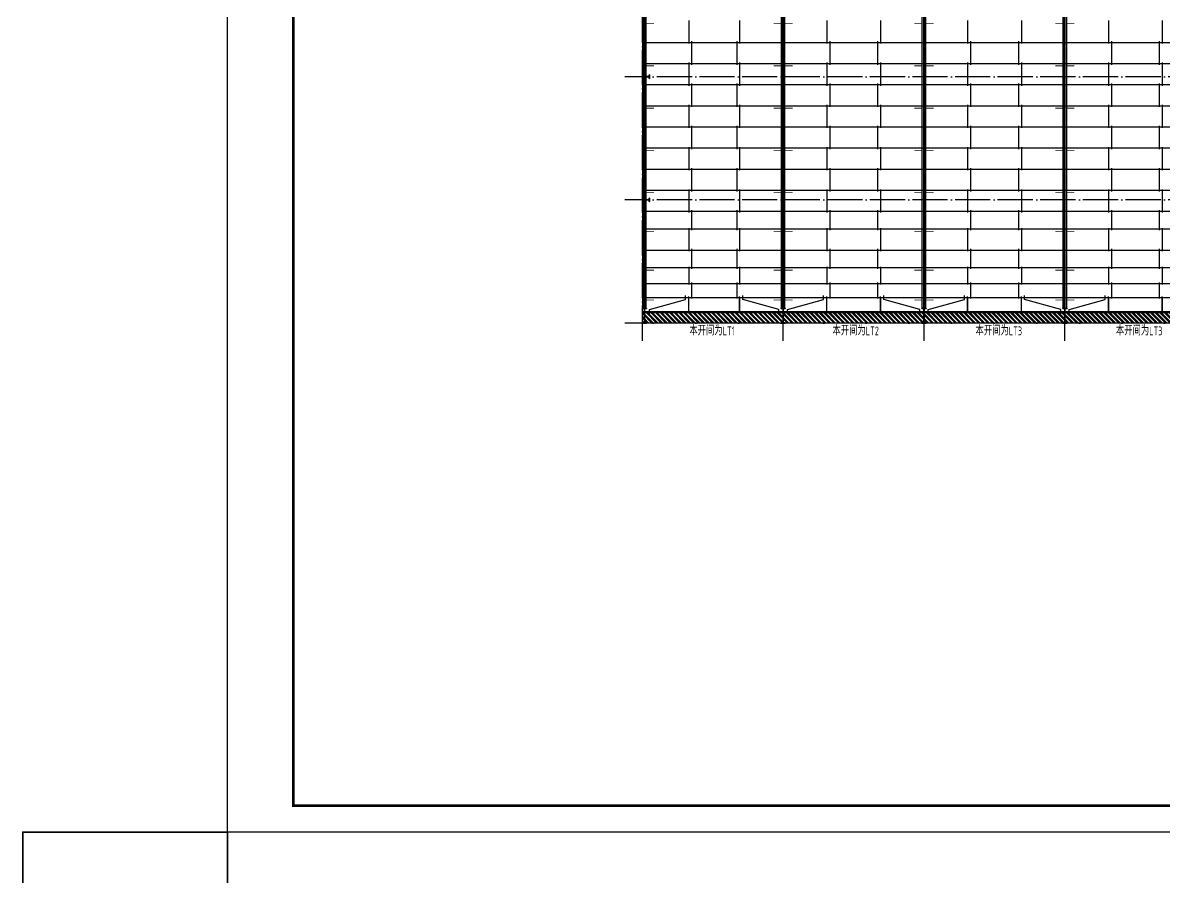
# Model space of a CAD drawing. Extents: x 492302 to 683319, y -252071 to 755100.
# Drawn here: x 492302 to 557127, y 161390 to 209929 of the extents above; entities that cross this region are included whole.
import ezdxf

# ---------------------------------------------------------------- set-up
doc = ezdxf.new("R2010")
doc.units = 0
doc.header["$LTSCALE"] = 1000
doc.header["$MEASUREMENT"] = 0
doc.linetypes.add('DASH', pattern=[0.35, 0.25, -0.1])
doc.linetypes.add('DOTE', pattern=[2.42, 2, -0.2, 0.02, -0.2])
doc.layers.add('10', color=7, linetype='Continuous', lineweight=35)
doc.layers.add('Pkpm_柱子', color=3, linetype='Continuous', lineweight=35)
for name, color, linetype in [('3T_WOOD', 21, 'Continuous'), ('DOTE', 14, 'DOTE'), ('SURFACE', 6, 'Continuous'), ('TEXT', 7, 'Continuous'), ('TK', 4, 'Continuous'), ('屋面隅撑', 7, 'Continuous'), ('檩条拉条', 253, 'Continuous')]:
    doc.layers.add(name, color=color, linetype=linetype)
doc.styles.add('TSSD_Label', font='Tssdeng.shx', dxfattribs={"width": 0.7, "bigfont": 'hztxt.shx'})

# ---------------------------------------------------------------- blocks, each defined once
blk = doc.blocks.new('GeYuanFrame_82507508', base_point=(20.09, 4.53))
at = {"layer": 'TK'}
blk.add_lwpolyline([(20.09, 4.53), (20.09, 598.53), (861.09, 598.53), (861.09, 4.53)], close=True, dxfattribs=at)
at = {"layer": 'TK', "const_width": 1}
blk.add_lwpolyline([(45.09, 588.53), (851.09, 588.53), (851.09, 14.53), (45.09, 14.53)], close=True, dxfattribs=at)
blk = doc.blocks.new('AW3423W423423423')
at = {"layer": 'Pkpm_柱子'}
for points in [[(389717, 206969), (389729, 206969), (389729, 206874), (390105, 206874), (390105, 206969), (390117, 206969), (390117, 206769), (390105, 206769), (390105, 206864), (389729, 206864), (389729, 206769), (389717, 206769)], [(389717, 199969), (389729, 199969), (389729, 199874), (390105, 199874), (390105, 199969), (390117, 199969), (390117, 199769), (390105, 199769), (390105, 199864), (389729, 199864), (389729, 199769), (389717, 199769)], [(389957, 193719), (389957, 193707), (389842, 193707), (389842, 192881), (389957, 192881), (389957, 192869), (389717, 192869), (389717, 192881), (389832, 192881), (389832, 193707), (389717, 193707), (389717, 193719)], [(397837, 193719), (397837, 193707), (397722, 193707), (397722, 192881), (397837, 192881), (397837, 192869), (397597, 192869), (397597, 192881), (397712, 192881), (397712, 193707), (397597, 193707), (397597, 193719)], [(405837, 193719), (405837, 193707), (405722, 193707), (405722, 192881), (405837, 192881), (405837, 192869), (405597, 192869), (405597, 192881), (405712, 192881), (405712, 193707), (405597, 193707), (405597, 193719)], [(413837, 193719), (413837, 193707), (413722, 193707), (413722, 192881), (413837, 192881), (413837, 192869), (413597, 192869), (413597, 192881), (413712, 192881), (413712, 193707), (413597, 193707), (413597, 193719)]]:
    blk.add_hatch(color=256, dxfattribs=at).paths.add_polyline_path(points)
for points in [[(389717, 206969), (389729, 206969), (389729, 206874), (390105, 206874), (390105, 206969), (390117, 206969), (390117, 206769), (390105, 206769), (390105, 206864), (389729, 206864), (389729, 206769), (389717, 206769)], [(389717, 199969), (389729, 199969), (389729, 199874), (390105, 199874), (390105, 199969), (390117, 199969), (390117, 199769), (390105, 199769), (390105, 199864), (389729, 199864), (389729, 199769), (389717, 199769)], [(389957, 193719), (389957, 193707), (389842, 193707), (389842, 192881), (389957, 192881), (389957, 192869), (389717, 192869), (389717, 192881), (389832, 192881), (389832, 193707), (389717, 193707), (389717, 193719)], [(397837, 193719), (397837, 193707), (397722, 193707), (397722, 192881), (397837, 192881), (397837, 192869), (397597, 192869), (397597, 192881), (397712, 192881), (397712, 193707), (397597, 193707), (397597, 193719)], [(405837, 193719), (405837, 193707), (405722, 193707), (405722, 192881), (405837, 192881), (405837, 192869), (405597, 192869), (405597, 192881), (405712, 192881), (405712, 193707), (405597, 193707), (405597, 193719)], [(413837, 193719), (413837, 193707), (413722, 193707), (413722, 192881), (413837, 192881), (413837, 192869), (413597, 192869), (413597, 192881), (413712, 192881), (413712, 193707), (413597, 193707), (413597, 193719)]]:
    blk.add_lwpolyline(points, close=True, dxfattribs=at)

msp = doc.modelspace()

# ---------------------------------------------------------------- hatches: boundary and pattern name
at = {"ltscale": 0.5}
h = msp.add_hatch(dxfattribs=at)
h.set_pattern_fill('金属', color=1, scale=75, angle=-360, style=0)
h.set_pattern_definition([(315, (-1051903.61, 168823.76), (-132.582521, -132.582521), []), (315, (-1051815.22, 168823.76), (-132.582521, -132.582521), [])])
h.paths.add_polyline_path([(527489.4, 193468.9), (599489.4, 193468.9), (599489.4, 192868.9), (527489.4, 192868.9)])

# ---------------------------------------------------------------- linework, layer by layer
at = {"color": 35, "linetype": 'ByBlock', "ltscale": 3}
for p, q in [((527509.4, 193718.9), (527509.4, 234018.9)), ((527589.4, 193718.9), (527589.4, 234018.9)), ((527629.4, 193718.9), (527629.4, 234018.9)), ((527709.4, 193718.9), (527709.4, 234018.9)), ((535389.4, 193718.9), (535389.4, 234018.9)), ((535469.4, 193718.9), (535469.4, 234018.9)), ((535509.4, 193718.9), (535509.4, 234018.9)), ((535589.4, 193718.9), (535589.4, 234018.9)), ((543389.4, 193718.9), (543389.4, 234018.9)), ((543469.4, 193718.9), (543469.4, 234018.9)), ((543509.4, 193718.9), (543509.4, 234018.9)), ((543589.4, 193718.9), (543589.4, 234018.9)), ((551389.4, 193718.9), (551389.4, 234018.9)), ((551469.4, 193718.9), (551469.4, 234018.9)), ((551509.4, 193718.9), (551509.4, 234018.9)), ((551589.4, 193718.9), (551589.4, 234018.9))]:
    msp.add_line(p, q, dxfattribs=at)
at = {"color": 2}
for p, q in [((530122.8, 210066.6), (530122.8, 208753.7)), ((533015, 210066.6), (533015, 208753.7)), ((537963.8, 210066.6), (537963.8, 208753.7)), ((541015, 210066.6), (541015, 208753.7)), ((545963.8, 210066.6), (545963.8, 208753.7)), ((549015, 210066.6), (549015, 208753.7)), ((553963.8, 210066.6), (553963.8, 208753.7)), ((557015, 210066.6), (557015, 208753.7)), ((530290.1, 208877.4), (530290.1, 207550.3)), ((532847.7, 208877.4), (532847.7, 207550.3)), ((538131.1, 208877.4), (538131.1, 207550.3)), ((540847.7, 208877.4), (540847.7, 207550.3)), ((546131.1, 208877.4), (546131.1, 207550.3)), ((548847.7, 208877.4), (548847.7, 207550.3)), ((554131.1, 208877.4), (554131.1, 207550.3)), ((556847.7, 208877.4), (556847.7, 207550.3)), ((530122.8, 207666.6), (530122.8, 206353.7)), ((533015, 207666.6), (533015, 206353.7)), ((537963.8, 207666.6), (537963.8, 206353.7)), ((541015, 207666.6), (541015, 206353.7)), ((545963.8, 207666.6), (545963.8, 206353.7)), ((549015, 207666.6), (549015, 206353.7)), ((553963.8, 207666.6), (553963.8, 206353.7)), ((557015, 207666.6), (557015, 206353.7)), ((530290.1, 206477.4), (530290.1, 205150.3)), ((532847.7, 206477.4), (532847.7, 205150.3)), ((538131.1, 206477.4), (538131.1, 205150.3)), ((540847.7, 206477.4), (540847.7, 205150.3)), ((546131.1, 206477.4), (546131.1, 205150.3)), ((548847.7, 206477.4), (548847.7, 205150.3)), ((554131.1, 206477.4), (554131.1, 205150.3)), ((556847.7, 206477.4), (556847.7, 205150.3)), ((530122.8, 205266.6), (530122.8, 203953.7)), ((533015, 205266.6), (533015, 203953.7)), ((537963.8, 205266.6), (537963.8, 203953.7)), ((541015, 205266.6), (541015, 203953.7)), ((545963.8, 205266.6), (545963.8, 203953.7)), ((549015, 205266.6), (549015, 203953.7)), ((553963.8, 205266.6), (553963.8, 203953.7)), ((557015, 205266.6), (557015, 203953.7)), ((530290.1, 204077.4), (530290.1, 202750.3)), ((532847.7, 204077.4), (532847.7, 202750.3)), ((538131.1, 204077.4), (538131.1, 202750.3)), ((540847.7, 204077.4), (540847.7, 202750.3)), ((546131.1, 204077.4), (546131.1, 202750.3)), ((548847.7, 204077.4), (548847.7, 202750.3)), ((554131.1, 204077.4), (554131.1, 202750.3)), ((556847.7, 204077.4), (556847.7, 202750.3)), ((530122.8, 202866.6), (530122.8, 201553.7)), ((533015, 202866.6), (533015, 201553.7)), ((537963.8, 202866.6), (537963.8, 201553.7)), ((541015, 202866.6), (541015, 201553.7)), ((545963.8, 202866.6), (545963.8, 201553.7)), ((549015, 202866.6), (549015, 201553.7)), ((553963.8, 202866.6), (553963.8, 201553.7)), ((557015, 202866.6), (557015, 201553.7)), ((530290.1, 201677.4), (530290.1, 200350.3)), ((532847.7, 201677.4), (532847.7, 200350.3)), ((538131.1, 201677.4), (538131.1, 200350.3)), ((540847.7, 201677.4), (540847.7, 200350.3)), ((546131.1, 201677.4), (546131.1, 200350.3)), ((548847.7, 201677.4), (548847.7, 200350.3)), ((554131.1, 201677.4), (554131.1, 200350.3)), ((556847.7, 201677.4), (556847.7, 200350.3)), ((530122.8, 200466.6), (530122.8, 199153.7)), ((533015, 200466.6), (533015, 199153.7)), ((537963.8, 200466.6), (537963.8, 199153.7)), ((541015, 200466.6), (541015, 199153.7)), ((545963.8, 200466.6), (545963.8, 199153.7)), ((549015, 200466.6), (549015, 199153.7)), ((553963.8, 200466.6), (553963.8, 199153.7)), ((557015, 200466.6), (557015, 199153.7)), ((530290.1, 199282.6), (530290.1, 198150.3)), ((532847.7, 199282.6), (532847.7, 198150.3)), ((538131.1, 199282.6), (538131.1, 198150.3)), ((540847.7, 199282.6), (540847.7, 198150.3)), ((546131.1, 199282.6), (546131.1, 198150.3)), ((548847.7, 199282.6), (548847.7, 198150.3)), ((554131.1, 199282.6), (554131.1, 198150.3)), ((556847.7, 199282.6), (556847.7, 198150.3)), ((530122.8, 198266.6), (530122.8, 196953.7)), ((533015, 198266.6), (533015, 196953.7)), ((537963.8, 198266.6), (537963.8, 196953.7)), ((541015, 198266.6), (541015, 196953.7)), ((545963.8, 198266.6), (545963.8, 196953.7)), ((549015, 198266.6), (549015, 196953.7)), ((553963.8, 198266.6), (553963.8, 196953.7)), ((557015, 198266.6), (557015, 196953.7)), ((530290.1, 197082.6), (530290.1, 195950.3)), ((532847.7, 197082.6), (532847.7, 195950.3)), ((538131.1, 197082.6), (538131.1, 195950.3)), ((540847.7, 197082.6), (540847.7, 195950.3)), ((546131.1, 197082.6), (546131.1, 195950.3)), ((548847.7, 197082.6), (548847.7, 195950.3)), ((554131.1, 197082.6), (554131.1, 195950.3)), ((556847.7, 197082.6), (556847.7, 195950.3)), ((530122.8, 196066.6), (530122.8, 195067.4)), ((533015, 196066.6), (533015, 195067.4)), ((537963.8, 196066.6), (537963.8, 195067.4)), ((541015, 196066.6), (541015, 195067.4)), ((545963.8, 196066.6), (545963.8, 195067.4)), ((549015, 196066.6), (549015, 195067.4)), ((553963.8, 196066.6), (553963.8, 195067.4)), ((557015, 196066.6), (557015, 195067.4)), ((530290.1, 195182.6), (530290.1, 194268.3)), ((532847.7, 195182.6), (532847.7, 194268.3)), ((538131.1, 195182.6), (538131.1, 194268.3)), ((540847.7, 195182.6), (540847.7, 194268.3)), ((546131.1, 195182.6), (546131.1, 194268.3)), ((548847.7, 195182.6), (548847.7, 194268.3)), ((554131.1, 195182.6), (554131.1, 194268.3)), ((556847.7, 195182.6), (556847.7, 194268.3)), ((530122.8, 193480.2), (530122.8, 194375.7)), ((533015, 193480.2), (533015, 194375.7)), ((537963.8, 193480.2), (537963.8, 194375.7)), ((541015, 193480.2), (541015, 194375.7)), ((545963.8, 193480.2), (545963.8, 194375.7)), ((549015, 193480.2), (549015, 194375.7)), ((553963.8, 193480.2), (553963.8, 194375.7)), ((557015, 193480.2), (557015, 194375.7))]:
    msp.add_line(p, q, dxfattribs=at)
at = {"ltscale": 0.5}
for points in [[(527887.5, 193392.7), (527887.5, 193645.3), (529937.7, 194210.7), (529937.7, 194427.3)], [(535250.3, 193392.7), (535250.3, 193645.3), (533200, 194210.7), (533200, 194427.3)], [(535728.5, 193392.7), (535728.5, 193645.3), (537778.8, 194210.7), (537778.8, 194427.3)], [(543250.3, 193392.7), (543250.3, 193645.3), (541200, 194210.7), (541200, 194427.3)], [(543728.5, 193392.7), (543728.5, 193645.3), (545778.8, 194210.7), (545778.8, 194427.3)], [(551250.3, 193392.7), (551250.3, 193645.3), (549200, 194210.7), (549200, 194427.3)], [(551728.5, 193392.7), (551728.5, 193645.3), (553778.8, 194210.7), (553778.8, 194427.3)]]:
    msp.add_lwpolyline(points, dxfattribs=at)
msp.add_lwpolyline([(527489.4, 193468.9), (599489.4, 193468.9), (599489.4, 192868.9), (527489.4, 192868.9)], close=True)
at = {"layer": '10', "color": 1}
msp.add_lwpolyline([(492301.8, 153709.7), (503924.3, 153709.7), (503924.3, 163949.5), (492301.8, 163949.5)], close=True, dxfattribs=at)
at = {"layer": 'DOTE'}
for p, q in [((527489.4, 191868.9), (527489.4, 235868.9)), ((535489.4, 191868.9), (535489.4, 235868.9)), ((543489.4, 191868.9), (543489.4, 235868.9)), ((551489.4, 191868.9), (551489.4, 235868.9)), ((600489.4, 206868.9), (526489.4, 206868.9)), ((600489.4, 199868.9), (526489.4, 199868.9)), ((600489.4, 192868.9), (526489.4, 192868.9))]:
    msp.add_line(p, q, dxfattribs=at)
at = {"layer": 'SURFACE'}
for p, q in [((527509.4, 208819), (599469.4, 208819)), ((527509.4, 207619), (599469.4, 207619)), ((527509.4, 206419), (599469.4, 206419)), ((527509.4, 205219), (599469.4, 205219)), ((527509.4, 204019), (599469.4, 204019)), ((527509.4, 202819), (599469.4, 202819)), ((527509.4, 201619), (599469.4, 201619)), ((527509.4, 200419), (599469.4, 200419)), ((527509.4, 199219), (599469.4, 199219)), ((527509.4, 198219), (599469.4, 198219)), ((527509.4, 197019), (599469.4, 197019)), ((527509.4, 196019), (599469.4, 196019)), ((527509.4, 195119), (599469.4, 195119)), ((527509.4, 194319), (599469.4, 194319)), ((527509.4, 193519), (599469.4, 193519))]:
    msp.add_line(p, q, dxfattribs=at)
at = {"layer": '屋面隅撑', "color": 3, "linetype": 'DASH', "const_width": 50}
for points in [[(528148.8, 209881.8), (527704.4, 209881.8)], [(535389.4, 209881.8), (534945, 209881.8)], [(536033.8, 209881.8), (535589.4, 209881.8)], [(543389.4, 209881.8), (542945, 209881.8)], [(544033.8, 209881.8), (543589.4, 209881.8)], [(551389.4, 209881.8), (550945, 209881.8)], [(552033.8, 209881.8), (551589.4, 209881.8)], [(528148.8, 207481.8), (527704.4, 207481.8)], [(535389.4, 207481.8), (534945, 207481.8)], [(536033.8, 207481.8), (535589.4, 207481.8)], [(543389.4, 207481.8), (542945, 207481.8)], [(544033.8, 207481.8), (543589.4, 207481.8)], [(551389.4, 207481.8), (550945, 207481.8)], [(552033.8, 207481.8), (551589.4, 207481.8)], [(528148.8, 205081.8), (527704.4, 205081.8)], [(535389.4, 205081.8), (534945, 205081.8)], [(536033.8, 205081.8), (535589.4, 205081.8)], [(543389.4, 205081.8), (542945, 205081.8)], [(544033.8, 205081.8), (543589.4, 205081.8)], [(551389.4, 205081.8), (550945, 205081.8)], [(552033.8, 205081.8), (551589.4, 205081.8)], [(528148.8, 202681.8), (527704.4, 202681.8)], [(535389.4, 202681.8), (534945, 202681.8)], [(536033.8, 202681.8), (535589.4, 202681.8)], [(543389.4, 202681.8), (542945, 202681.8)], [(544033.8, 202681.8), (543589.4, 202681.8)], [(551389.4, 202681.8), (550945, 202681.8)], [(552033.8, 202681.8), (551589.4, 202681.8)], [(528148.8, 200281.8), (527704.4, 200281.8)], [(535389.4, 200281.8), (534945, 200281.8)], [(536033.8, 200281.8), (535589.4, 200281.8)], [(543389.4, 200281.8), (542945, 200281.8)], [(544033.8, 200281.8), (543589.4, 200281.8)], [(551389.4, 200281.8), (550945, 200281.8)], [(552033.8, 200281.8), (551589.4, 200281.8)], [(528148.8, 198081.8), (527704.4, 198081.8)], [(535389.4, 198081.8), (534945, 198081.8)], [(536033.8, 198081.8), (535589.4, 198081.8)], [(543389.4, 198081.8), (542945, 198081.8)], [(544033.8, 198081.8), (543589.4, 198081.8)], [(551389.4, 198081.8), (550945, 198081.8)], [(552033.8, 198081.8), (551589.4, 198081.8)], [(528148.8, 195881.8), (527704.4, 195881.8)], [(535389.4, 195881.8), (534945, 195881.8)], [(536033.8, 195881.8), (535589.4, 195881.8)], [(543389.4, 195881.8), (542945, 195881.8)], [(544033.8, 195881.8), (543589.4, 195881.8)], [(551389.4, 195881.8), (550945, 195881.8)], [(552033.8, 195881.8), (551589.4, 195881.8)], [(528148.8, 194181.8), (527704.4, 194181.8)], [(535389.4, 194181.8), (534945, 194181.8)], [(536033.8, 194181.8), (535589.4, 194181.8)], [(543389.4, 194181.8), (542945, 194181.8)], [(544033.8, 194181.8), (543589.4, 194181.8)], [(551389.4, 194181.8), (550945, 194181.8)], [(552033.8, 194181.8), (551589.4, 194181.8)]]:
    msp.add_lwpolyline(points, dxfattribs=at)
at = {"layer": '檩条拉条', "color": 2, "const_width": 80}
for points in [[(530122.8, 194319), (530122.8, 193519)], [(533015, 194319), (533015, 193519)], [(537963.8, 194319), (537963.8, 193519)], [(541015, 194319), (541015, 193519)], [(545963.8, 194319), (545963.8, 193519)], [(549015, 194319), (549015, 193519)], [(553963.8, 194319), (553963.8, 193519)], [(557015, 194319), (557015, 193519)]]:
    msp.add_lwpolyline(points, dxfattribs=at)

# ---------------------------------------------------------------- block references
at = {"layer": '3T_WOOD', "xscale": 150, "yscale": 150, "zscale": 150}
msp.add_blockref('GeYuanFrame_82507508', (503924.3, 163949.5), dxfattribs=at)
at = {"layer": '3T_WOOD'}
msp.add_blockref('AW3423W423423423', (137772.5, 0), dxfattribs=at)

# ---------------------------------------------------------------- texts
at = {"layer": 'TEXT', "style": 'TSSD_Label', "width": 0.7}
for s, p in [('本开间为LT1', (530159.1, 192174.7)), ('本开间为LT2', (538288.4, 192174.7)), ('本开间为LT3', (546415, 192174.7)), ('本开间为LT3', (554387.5, 192174.7))]:
    msp.add_text(s, height=500, dxfattribs=at).set_placement(p)

doc.saveas('drawing.dxf')
